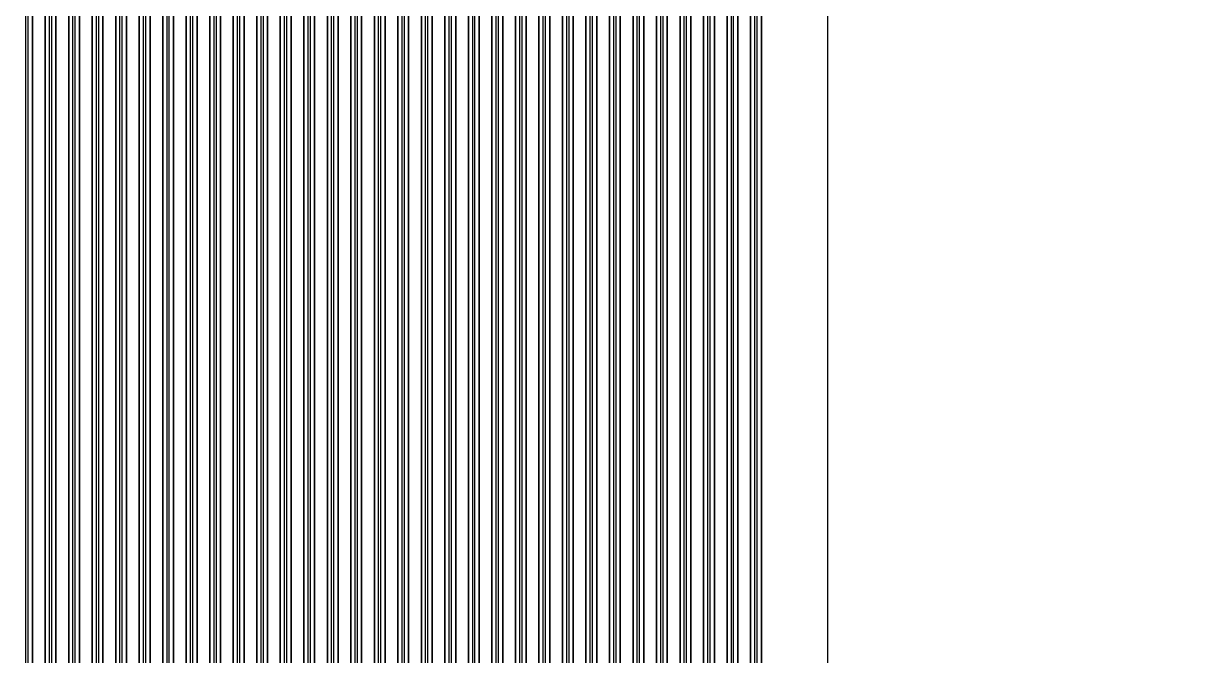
# Model space of a CAD drawing. Extents: x -2057 to 2225, y -44 to 31181.
# Drawn here: x 87 to 1289, y 7762 to 8407 of the extents above; entities that cross this region are included whole.
import ezdxf

# ---------------------------------------------------------------- set-up
doc = ezdxf.new("R2010")
doc.units = 0
for name, color, linetype in [('etching', 7, 'CONTINUOUS'), ('L2D0_etching2', 4, 'CONTINUOUS'), ('L3D0_etching3', 5, 'CONTINUOUS'), ('metalization', 8, 'CONTINUOUS'), ('polyimide', 9, 'CONTINUOUS'), ('polyimide_etch_borders', 10, 'CONTINUOUS')]:
    doc.layers.add(name, color=color, linetype=linetype)

msp = doc.modelspace()

# ---------------------------------------------------------------- linework, layer by layer
at = {"layer": 'etching'}
for points in [[(1890.612, 20342.595), (1890.612, 10404.624), (907.37, 8971.06), (907.37, 3311.52), (208.395, -1.125), (80.82, -44.08), (0, 0), (-775.12, 3311.52), (-775.12, 8985.76), (-1736.396, 10397.27), (-1736.396, 20343.044)], [(839.792, 3652.185), (839.792, 9033.144), (839.884, 9034.66), (840.068, 9036.168), (840.344, 9037.662), (840.709, 9039.137), (841.164, 9040.586), (841.705, 9042.006), (842.332, 9043.39), (843.041, 9044.733), (843.831, 9046.03), (844.265, 9046.654), (1100.266, 9414.918), (1771.549, 10380.573)], [(95.792, 552.185), (95.792, 9035.377)], [(108.792, 9035.371), (108.792, 652.185)], [(119.792, 652.185), (119.792, 9035.371)], [(132.792, 9035.371), (132.792, 752.185)], [(143.792, 752.185), (143.792, 9035.371)], [(156.792, 9035.371), (156.792, 852.185)], [(167.792, 852.185), (167.792, 9035.371)], [(180.792, 9035.371), (180.792, 952.185)], [(191.792, 952.185), (191.792, 9035.371)], [(204.792, 9035.371), (204.792, 1052.185)], [(215.792, 1052.185), (215.792, 9035.371)], [(228.792, 9035.371), (228.792, 1152.185)], [(239.792, 1152.185), (239.792, 9035.371)], [(252.792, 9035.371), (252.792, 1252.185)], [(263.792, 1252.185), (263.792, 9035.371)], [(276.792, 9035.371), (276.792, 1352.185)], [(287.792, 1352.185), (287.792, 9035.371)], [(300.792, 9035.371), (300.792, 1452.185)], [(311.792, 1452.185), (311.792, 9035.371)], [(324.792, 9035.371), (324.792, 1552.185)], [(335.792, 1552.185), (335.792, 9035.371)], [(348.792, 9035.371), (348.792, 1652.185)], [(359.792, 1652.185), (359.792, 9035.371)], [(372.792, 9035.371), (372.792, 1752.185)], [(383.792, 1752.185), (383.792, 9035.371)], [(396.792, 9035.371), (396.792, 1852.185)], [(407.792, 1852.185), (407.792, 9035.371)], [(420.792, 9035.371), (420.792, 1952.185)], [(431.792, 1952.185), (431.792, 9035.371)], [(444.792, 9035.371), (444.792, 2052.185)], [(455.792, 2052.185), (455.792, 9035.371)], [(468.792, 9035.371), (468.792, 2152.185)], [(479.792, 2152.185), (479.792, 9035.377)], [(492.792, 9035.371), (492.792, 2252.185)], [(503.792, 2252.185), (503.792, 9035.371)], [(516.792, 9035.371), (516.792, 2352.185)], [(527.792, 2352.185), (527.792, 9035.371)], [(540.792, 9035.371), (540.792, 2452.185)], [(551.792, 2452.185), (551.792, 9035.371)], [(564.792, 9035.371), (564.792, 2552.185)], [(575.792, 2552.185), (575.792, 9035.371)], [(588.792, 9035.371), (588.792, 2652.185)], [(599.792, 2652.185), (599.792, 9035.371)], [(612.792, 9035.371), (612.792, 2752.185)], [(623.792, 2752.185), (623.792, 9035.371)], [(636.792, 9035.371), (636.792, 2852.185)], [(647.792, 2852.185), (647.792, 9035.371)], [(660.792, 9035.371), (660.792, 2952.185)], [(671.792, 2952.185), (671.792, 9035.371)], [(684.792, 9035.371), (684.792, 3052.185)], [(695.792, 3052.185), (695.792, 9035.371)], [(708.792, 9035.371), (708.792, 3152.185)], [(719.792, 3152.185), (719.792, 9035.371)], [(732.792, 9035.371), (732.792, 3252.185)], [(743.792, 3252.185), (743.792, 9035.371)], [(756.792, 9035.371), (756.792, 3352.185)], [(767.792, 3352.185), (767.792, 9035.371)], [(780.792, 9035.371), (780.792, 3452.185)], [(791.792, 3452.185), (791.792, 9035.371)], [(804.792, 9035.371), (804.792, 3552.185)], [(815.792, 3552.185), (815.792, 9035.371)], [(828.792, 9035.371), (828.792, 3652.185)]]:
    msp.add_lwpolyline(points, dxfattribs=at)
at = {"layer": 'L2D0_etching2'}
msp.add_lwpolyline([(1890.612, 20342.595), (1890.612, 10404.624), (907.37, 8971.06), (907.37, 3311.52), (208.395, -1.125), (80.82, -44.08), (0, 0), (-775.12, 3311.52), (-775.12, 8985.76), (-1736.396, 10397.27), (-1736.396, 20343.044)], dxfattribs=at)
at = {"layer": 'L3D0_etching3'}
for points in [[(1890.612, 20342.595), (1890.612, 10404.624), (907.37, 8971.06), (907.37, 3311.52), (208.395, -1.125), (80.82, -44.08), (0, 0), (-775.12, 3311.52), (-775.12, 8985.76), (-1736.396, 10397.27), (-1736.396, 20343.044)], [(839.792, 3652.185), (839.792, 9033.144), (839.884, 9034.66), (840.068, 9036.168), (840.344, 9037.662), (840.709, 9039.137), (841.164, 9040.586), (841.705, 9042.006), (842.332, 9043.39), (843.041, 9044.733), (843.831, 9046.03), (844.265, 9046.654), (1100.266, 9414.918), (1771.549, 10380.573)], [(95.792, 552.185), (95.792, 9035.377)], [(108.792, 9035.371), (108.792, 652.185)], [(119.792, 652.185), (119.792, 9035.371)], [(132.792, 9035.371), (132.792, 752.185)], [(143.792, 752.185), (143.792, 9035.371)], [(156.792, 9035.371), (156.792, 852.185)], [(167.792, 852.185), (167.792, 9035.371)], [(180.792, 9035.371), (180.792, 952.185)], [(191.792, 952.185), (191.792, 9035.371)], [(204.792, 9035.371), (204.792, 1052.185)], [(215.792, 1052.185), (215.792, 9035.371)], [(228.792, 9035.371), (228.792, 1152.185)], [(239.792, 1152.185), (239.792, 9035.371)], [(252.792, 9035.371), (252.792, 1252.185)], [(263.792, 1252.185), (263.792, 9035.371)], [(276.792, 9035.371), (276.792, 1352.185)], [(287.792, 1352.185), (287.792, 9035.371)], [(300.792, 9035.371), (300.792, 1452.185)], [(311.792, 1452.185), (311.792, 9035.371)], [(324.792, 9035.371), (324.792, 1552.185)], [(335.792, 1552.185), (335.792, 9035.371)], [(348.792, 9035.371), (348.792, 1652.185)], [(359.792, 1652.185), (359.792, 9035.371)], [(372.792, 9035.371), (372.792, 1752.185)], [(383.792, 1752.185), (383.792, 9035.371)], [(396.792, 9035.371), (396.792, 1852.185)], [(407.792, 1852.185), (407.792, 9035.371)], [(420.792, 9035.371), (420.792, 1952.185)], [(431.792, 1952.185), (431.792, 9035.371)], [(444.792, 9035.371), (444.792, 2052.185)], [(455.792, 2052.185), (455.792, 9035.371)], [(468.792, 9035.371), (468.792, 2152.185)], [(479.792, 2152.185), (479.792, 9035.377)], [(492.792, 9035.371), (492.792, 2252.185)], [(503.792, 2252.185), (503.792, 9035.371)], [(516.792, 9035.371), (516.792, 2352.185)], [(527.792, 2352.185), (527.792, 9035.371)], [(540.792, 9035.371), (540.792, 2452.185)], [(551.792, 2452.185), (551.792, 9035.371)], [(564.792, 9035.371), (564.792, 2552.185)], [(575.792, 2552.185), (575.792, 9035.371)], [(588.792, 9035.371), (588.792, 2652.185)], [(599.792, 2652.185), (599.792, 9035.371)], [(612.792, 9035.371), (612.792, 2752.185)], [(623.792, 2752.185), (623.792, 9035.371)], [(636.792, 9035.371), (636.792, 2852.185)], [(647.792, 2852.185), (647.792, 9035.371)], [(660.792, 9035.371), (660.792, 2952.185)], [(671.792, 2952.185), (671.792, 9035.371)], [(684.792, 9035.371), (684.792, 3052.185)], [(695.792, 3052.185), (695.792, 9035.371)], [(708.792, 9035.371), (708.792, 3152.185)], [(719.792, 3152.185), (719.792, 9035.371)], [(732.792, 9035.371), (732.792, 3252.185)], [(743.792, 3252.185), (743.792, 9035.371)], [(756.792, 9035.371), (756.792, 3352.185)], [(767.792, 3352.185), (767.792, 9035.371)], [(780.792, 9035.371), (780.792, 3452.185)], [(791.792, 3452.185), (791.792, 9035.371)], [(804.792, 9035.371), (804.792, 3552.185)], [(815.792, 3552.185), (815.792, 9035.371)], [(828.792, 9035.371), (828.792, 3652.185)]]:
    msp.add_lwpolyline(points, dxfattribs=at)
at = {"layer": 'metalization'}
for points in [[(89.142, 547.204), (89.142, 9040.22), (88.642, 10394.312), (88.642, 28116.758)], [(108.642, 28116.758), (108.642, 10394.312), (91.142, 9040.22), (89.142, 9040.22), (91.142, 9040.22), (91.142, 547.204)], [(113.142, 647.204), (113.142, 9040.22), (138.642, 10394.312), (138.642, 27876.696)], [(158.642, 27876.696), (158.642, 10394.312), (115.142, 9040.22), (115.142, 647.204)], [(137.142, 747.204), (137.142, 9040.22), (188.642, 10394.312), (188.642, 27636.634)], [(208.642, 27636.634), (208.642, 10394.312), (139.142, 9040.22), (139.142, 747.204)], [(161.142, 847.204), (161.142, 9040.22), (238.642, 10394.312), (238.642, 27396.572)], [(258.642, 27396.572), (258.642, 10394.312), (163.142, 9040.22), (163.142, 847.204)], [(185.142, 947.204), (185.142, 9040.22), (288.642, 10394.312), (288.642, 27156.51)], [(308.642, 27156.51), (308.642, 10394.312), (187.142, 9040.22), (187.142, 947.204)], [(209.142, 1047.204), (209.142, 9040.22), (338.642, 10394.312), (338.642, 26916.448)], [(358.642, 26916.448), (358.642, 10394.312), (211.142, 9040.22), (211.142, 1047.204)], [(233.142, 1147.204), (233.142, 9040.22), (388.642, 10394.312), (388.642, 26676.386)], [(408.642, 26676.386), (408.642, 10394.312), (235.142, 9040.22), (235.142, 1147.204)], [(257.142, 1247.204), (257.142, 9040.22), (438.642, 10394.312), (438.642, 26436.323)], [(458.642, 26436.323), (458.642, 10394.312), (259.142, 9040.22), (259.142, 1247.204)], [(281.142, 1347.204), (281.142, 9040.22), (488.642, 10394.312), (488.642, 26196.261)], [(508.642, 26196.261), (508.642, 10394.312), (283.142, 9040.22), (283.142, 1347.204)], [(305.142, 1447.204), (305.142, 9040.22), (538.642, 10394.312), (538.642, 25956.199)], [(558.642, 25956.199), (558.642, 10394.312), (307.142, 9040.22), (307.142, 1447.204)], [(329.142, 1547.204), (329.142, 9040.22), (588.642, 10394.312), (588.642, 25716.137)], [(608.642, 25716.137), (608.642, 10394.312), (331.142, 9040.22), (331.142, 1547.204)], [(353.142, 1647.204), (353.142, 9040.22), (638.642, 10394.312), (638.642, 25476.075)], [(658.642, 25476.075), (658.642, 10394.312), (355.142, 9040.22), (355.142, 1647.204)], [(377.142, 1747.204), (377.142, 9040.22), (688.642, 10394.312), (688.642, 25236.013)], [(708.642, 25236.013), (708.642, 10394.312), (379.142, 9040.22), (379.142, 1747.204)], [(401.142, 1847.204), (401.142, 9040.22), (738.642, 10394.312), (738.642, 24995.951)], [(758.642, 24995.951), (758.642, 10394.312), (403.142, 9040.22), (403.142, 1847.204)], [(425.142, 1947.204), (425.142, 9040.22), (788.642, 10394.312), (788.642, 24755.889)], [(808.642, 24755.889), (808.642, 10394.312), (427.142, 9040.22), (427.142, 1947.204)], [(449.142, 2047.204), (449.142, 9040.22), (838.642, 10394.312), (838.642, 24515.827)], [(858.642, 24515.827), (858.642, 10394.312), (451.142, 9040.22), (451.142, 2047.204)], [(473.142, 2147.204), (473.142, 9040.22), (888.642, 10394.312), (888.642, 24275.765)], [(908.642, 24275.765), (908.642, 10394.312), (475.142, 9040.22), (475.142, 2147.204)], [(497.142, 2247.204), (497.142, 9040.22), (938.642, 10394.312), (938.642, 24035.702)], [(958.642, 24035.702), (958.642, 10394.312), (499.142, 9040.22), (499.142, 2247.204)], [(521.142, 2347.204), (521.142, 9040.22), (988.642, 10394.312), (988.642, 23795.64)], [(1008.642, 23795.64), (1008.642, 10394.312), (523.142, 9040.22), (523.142, 2347.204)], [(545.142, 2447.204), (545.142, 9040.22), (1038.642, 10394.312), (1038.642, 23555.578)], [(1058.642, 23555.578), (1058.642, 10394.312), (547.142, 9040.22), (547.142, 2447.204)], [(569.142, 2547.204), (569.142, 9040.22), (1088.642, 10394.312), (1088.642, 23315.516)], [(1108.642, 23315.516), (1108.642, 10394.312), (571.142, 9040.22), (571.142, 2547.204)], [(593.142, 2647.204), (593.142, 9040.22), (1138.642, 10394.312), (1138.642, 23075.454)], [(1158.642, 23075.454), (1158.642, 10394.312), (595.142, 9040.22), (595.142, 2647.204)], [(617.142, 2747.204), (617.142, 9040.22), (1188.642, 10394.312), (1188.642, 22835.392)], [(1208.642, 22835.392), (1208.642, 10394.312), (619.142, 9040.22), (619.142, 2747.204)], [(641.142, 2847.204), (641.142, 9040.22), (1238.642, 10394.312), (1238.642, 22595.33)], [(1258.642, 22595.33), (1258.642, 10394.312), (643.142, 9040.22), (643.142, 2847.204)], [(665.142, 2947.204), (665.142, 9040.22), (1288.642, 10394.312), (1288.642, 22355.268)], [(1308.642, 22355.268), (1308.642, 10394.312), (667.142, 9040.22), (667.142, 2947.204)], [(689.142, 3047.204), (689.142, 9040.22), (1338.642, 10394.312), (1338.642, 22115.206)], [(1358.642, 22115.206), (1358.642, 10394.312), (691.142, 9040.22), (691.142, 3047.204)], [(713.142, 3147.204), (713.142, 9040.22), (1388.642, 10394.312), (1388.642, 21875.143)], [(1408.642, 21875.143), (1408.642, 10394.312), (715.142, 9040.22), (715.142, 3147.204)], [(737.142, 3247.204), (737.142, 9040.22), (1438.642, 10394.312), (1438.642, 21635.081)], [(1458.642, 21635.081), (1458.642, 10394.312), (739.142, 9040.22), (739.142, 3247.204)], [(761.142, 3347.204), (761.142, 9040.22), (1488.642, 10394.312), (1488.642, 21395.019)], [(1508.642, 21395.019), (1508.642, 10394.312), (763.142, 9040.22), (763.142, 3347.204)], [(785.142, 3447.204), (785.142, 9040.22), (1538.642, 10394.312), (1538.642, 21154.957)], [(1558.642, 21154.957), (1558.642, 10394.312), (787.142, 9040.22), (787.142, 3447.204)], [(809.142, 3547.204), (809.142, 9040.22), (1588.642, 10394.312), (1588.642, 20914.895)], [(1608.642, 20914.895), (1608.642, 10394.312), (811.142, 9040.22), (811.142, 3547.204)], [(1658.642, 20674.833), (1658.642, 10394.312), (835.142, 9040.22), (833.142, 9040.22), (835.142, 9040.22), (835.142, 3647.204)], [(833.142, 3647.204), (833.142, 9040.22), (1638.642, 10394.312), (1638.642, 20674.833)]]:
    msp.add_lwpolyline(points, dxfattribs=at)
at = {"layer": 'polyimide'}
for points in [[(1789.449, 20376.588), (1789.449, 10434.626), (1789.08, 10428.559), (1788.343, 10422.526), (1787.241, 10416.548), (1785.778, 10410.649), (1783.96, 10404.849), (1781.793, 10399.171), (1779.285, 10393.634), (1776.445, 10388.26), (1773.284, 10383.068), (1771.549, 10380.573), (844.265, 9046.654), (843.831, 9046.03), (843.041, 9044.733), (842.332, 9043.39), (841.705, 9042.006), (841.164, 9040.586), (840.709, 9039.137), (840.344, 9037.662), (840.068, 9036.168), (839.884, 9034.66), (839.792, 9033.144), (839.792, 3652.185)], [(839.792, 3652.185), (839.792, 9033.144), (839.884, 9034.66), (840.068, 9036.168), (840.344, 9037.662), (840.709, 9039.137), (841.164, 9040.586), (841.705, 9042.006), (842.332, 9043.39), (843.041, 9044.733), (843.831, 9046.03), (844.265, 9046.654), (1771.549, 10380.573), (1773.284, 10383.068), (1776.445, 10388.26), (1779.285, 10393.634), (1781.793, 10399.171), (1783.96, 10404.849), (1785.778, 10410.649), (1787.241, 10416.548), (1788.343, 10422.526), (1789.08, 10428.559), (1789.449, 10434.626), (1789.449, 20376.588)], [(95.792, 9035.377), (95.792, 552.185)], [(95.792, 552.185), (95.792, 9035.377)], [(108.792, 652.185), (108.792, 9035.371)], [(108.792, 9035.371), (108.792, 652.185)], [(119.792, 9035.371), (119.792, 652.185)], [(119.792, 652.185), (119.792, 9035.371)], [(132.792, 752.185), (132.792, 9035.371)], [(132.792, 9035.371), (132.792, 752.185)], [(143.792, 9035.371), (143.792, 752.185)], [(143.792, 752.185), (143.792, 9035.371)], [(156.792, 852.185), (156.792, 9035.371)], [(156.792, 9035.371), (156.792, 852.185)], [(167.792, 9035.371), (167.792, 852.185)], [(167.792, 852.185), (167.792, 9035.371)], [(180.792, 952.185), (180.792, 9035.371)], [(180.792, 9035.371), (180.792, 952.185)], [(191.792, 9035.371), (191.792, 952.185)], [(191.792, 952.185), (191.792, 9035.371)], [(204.792, 1052.185), (204.792, 9035.371)], [(204.792, 9035.371), (204.792, 1052.185)], [(215.792, 9035.371), (215.792, 1052.185)], [(215.792, 1052.185), (215.792, 9035.371)], [(228.792, 1152.185), (228.792, 9035.371)], [(228.792, 9035.371), (228.792, 1152.185)], [(239.792, 9035.371), (239.792, 1152.185)], [(239.792, 1152.185), (239.792, 9035.371)], [(252.792, 1252.185), (252.792, 9035.371)], [(252.792, 9035.371), (252.792, 1252.185)], [(263.792, 9035.371), (263.792, 1252.185)], [(263.792, 1252.185), (263.792, 9035.371)], [(276.792, 1352.185), (276.792, 9035.371)], [(276.792, 9035.371), (276.792, 1352.185)], [(287.792, 9035.371), (287.792, 1352.185)], [(287.792, 1352.185), (287.792, 9035.371)], [(300.792, 1452.185), (300.792, 9035.371)], [(300.792, 9035.371), (300.792, 1452.185)], [(311.792, 9035.371), (311.792, 1452.185)], [(311.792, 1452.185), (311.792, 9035.371)], [(324.792, 1552.185), (324.792, 9035.371)], [(324.792, 9035.371), (324.792, 1552.185)], [(335.792, 9035.371), (335.792, 1552.185)], [(335.792, 1552.185), (335.792, 9035.371)], [(348.792, 1652.185), (348.792, 9035.371)], [(348.792, 9035.371), (348.792, 1652.185)], [(359.792, 9035.371), (359.792, 1652.185)], [(359.792, 1652.185), (359.792, 9035.371)], [(372.792, 1752.185), (372.792, 9035.371)], [(372.792, 9035.371), (372.792, 1752.185)], [(383.792, 9035.371), (383.792, 1752.185)], [(383.792, 1752.185), (383.792, 9035.371)], [(396.792, 1852.185), (396.792, 9035.371)], [(396.792, 9035.371), (396.792, 1852.185)], [(407.792, 9035.371), (407.792, 1852.185)], [(407.792, 1852.185), (407.792, 9035.371)], [(420.792, 1952.185), (420.792, 9035.371)], [(420.792, 9035.371), (420.792, 1952.185)], [(431.792, 9035.371), (431.792, 1952.185)], [(431.792, 1952.185), (431.792, 9035.371)], [(444.792, 2052.185), (444.792, 9035.371)], [(444.792, 9035.371), (444.792, 2052.185)], [(455.792, 9035.371), (455.792, 2052.185)], [(455.792, 2052.185), (455.792, 9035.371)], [(468.792, 2152.185), (468.792, 9035.371)], [(468.792, 9035.371), (468.792, 2152.185)], [(479.792, 9035.377), (479.792, 2152.185)], [(479.792, 2152.185), (479.792, 9035.377)], [(492.792, 2252.185), (492.792, 9035.371)], [(492.792, 9035.371), (492.792, 2252.185)], [(503.792, 9035.371), (503.792, 2252.185)], [(503.792, 2252.185), (503.792, 9035.371)], [(516.792, 2352.185), (516.792, 9035.371)], [(516.792, 9035.371), (516.792, 2352.185)], [(527.792, 9035.371), (527.792, 2352.185)], [(527.792, 2352.185), (527.792, 9035.371)], [(540.792, 2452.185), (540.792, 9035.371)], [(540.792, 9035.371), (540.792, 2452.185)], [(551.792, 9035.371), (551.792, 2452.185)], [(551.792, 2452.185), (551.792, 9035.371)], [(564.792, 2552.185), (564.792, 9035.371)], [(564.792, 9035.371), (564.792, 2552.185)], [(575.792, 9035.371), (575.792, 2552.185)], [(575.792, 2552.185), (575.792, 9035.371)], [(588.792, 2652.185), (588.792, 9035.371)], [(588.792, 9035.371), (588.792, 2652.185)], [(599.792, 9035.371), (599.792, 2652.185)], [(599.792, 2652.185), (599.792, 9035.371)], [(612.792, 2752.185), (612.792, 9035.371)], [(612.792, 9035.371), (612.792, 2752.185)], [(623.792, 9035.371), (623.792, 2752.185)], [(623.792, 2752.185), (623.792, 9035.371)], [(636.792, 2852.185), (636.792, 9035.371)], [(636.792, 9035.371), (636.792, 2852.185)], [(647.792, 9035.371), (647.792, 2852.185)], [(647.792, 2852.185), (647.792, 9035.371)], [(660.792, 2952.185), (660.792, 9035.371)], [(660.792, 9035.371), (660.792, 2952.185)], [(671.792, 9035.371), (671.792, 2952.185)], [(671.792, 2952.185), (671.792, 9035.371)], [(684.792, 3052.185), (684.792, 9035.371)], [(684.792, 9035.371), (684.792, 3052.185)], [(695.792, 9035.371), (695.792, 3052.185)], [(695.792, 3052.185), (695.792, 9035.371)], [(708.792, 3152.185), (708.792, 9035.371)], [(708.792, 9035.371), (708.792, 3152.185)], [(719.792, 9035.371), (719.792, 3152.185)], [(719.792, 3152.185), (719.792, 9035.371)], [(732.792, 3252.185), (732.792, 9035.371)], [(732.792, 9035.371), (732.792, 3252.185)], [(743.792, 9035.371), (743.792, 3252.185)], [(743.792, 3252.185), (743.792, 9035.371)], [(756.792, 3352.185), (756.792, 9035.371)], [(756.792, 9035.371), (756.792, 3352.185)], [(767.792, 9035.371), (767.792, 3352.185)], [(767.792, 3352.185), (767.792, 9035.371)], [(780.792, 3452.185), (780.792, 9035.371)], [(780.792, 9035.371), (780.792, 3452.185)], [(791.792, 9035.371), (791.792, 3452.185)], [(791.792, 3452.185), (791.792, 9035.371)], [(804.792, 3552.185), (804.792, 9035.371)], [(804.792, 9035.371), (804.792, 3552.185)], [(815.792, 9035.371), (815.792, 3552.185)], [(815.792, 3552.185), (815.792, 9035.371)], [(828.792, 3652.185), (828.792, 9035.371)], [(828.792, 9035.371), (828.792, 3652.185)]]:
    msp.add_lwpolyline(points, dxfattribs=at)
at = {"layer": 'polyimide_etch_borders'}
msp.add_lwpolyline([(1890.612, 20342.595), (1890.612, 10404.624), (907.37, 8971.06), (907.37, 3311.52), (208.395, -1.125), (80.82, -44.08), (0, 0), (-775.12, 3311.52), (-775.12, 8985.76), (-1736.396, 10397.27), (-1736.396, 20343.044)], dxfattribs=at)

doc.saveas('drawing.dxf')
